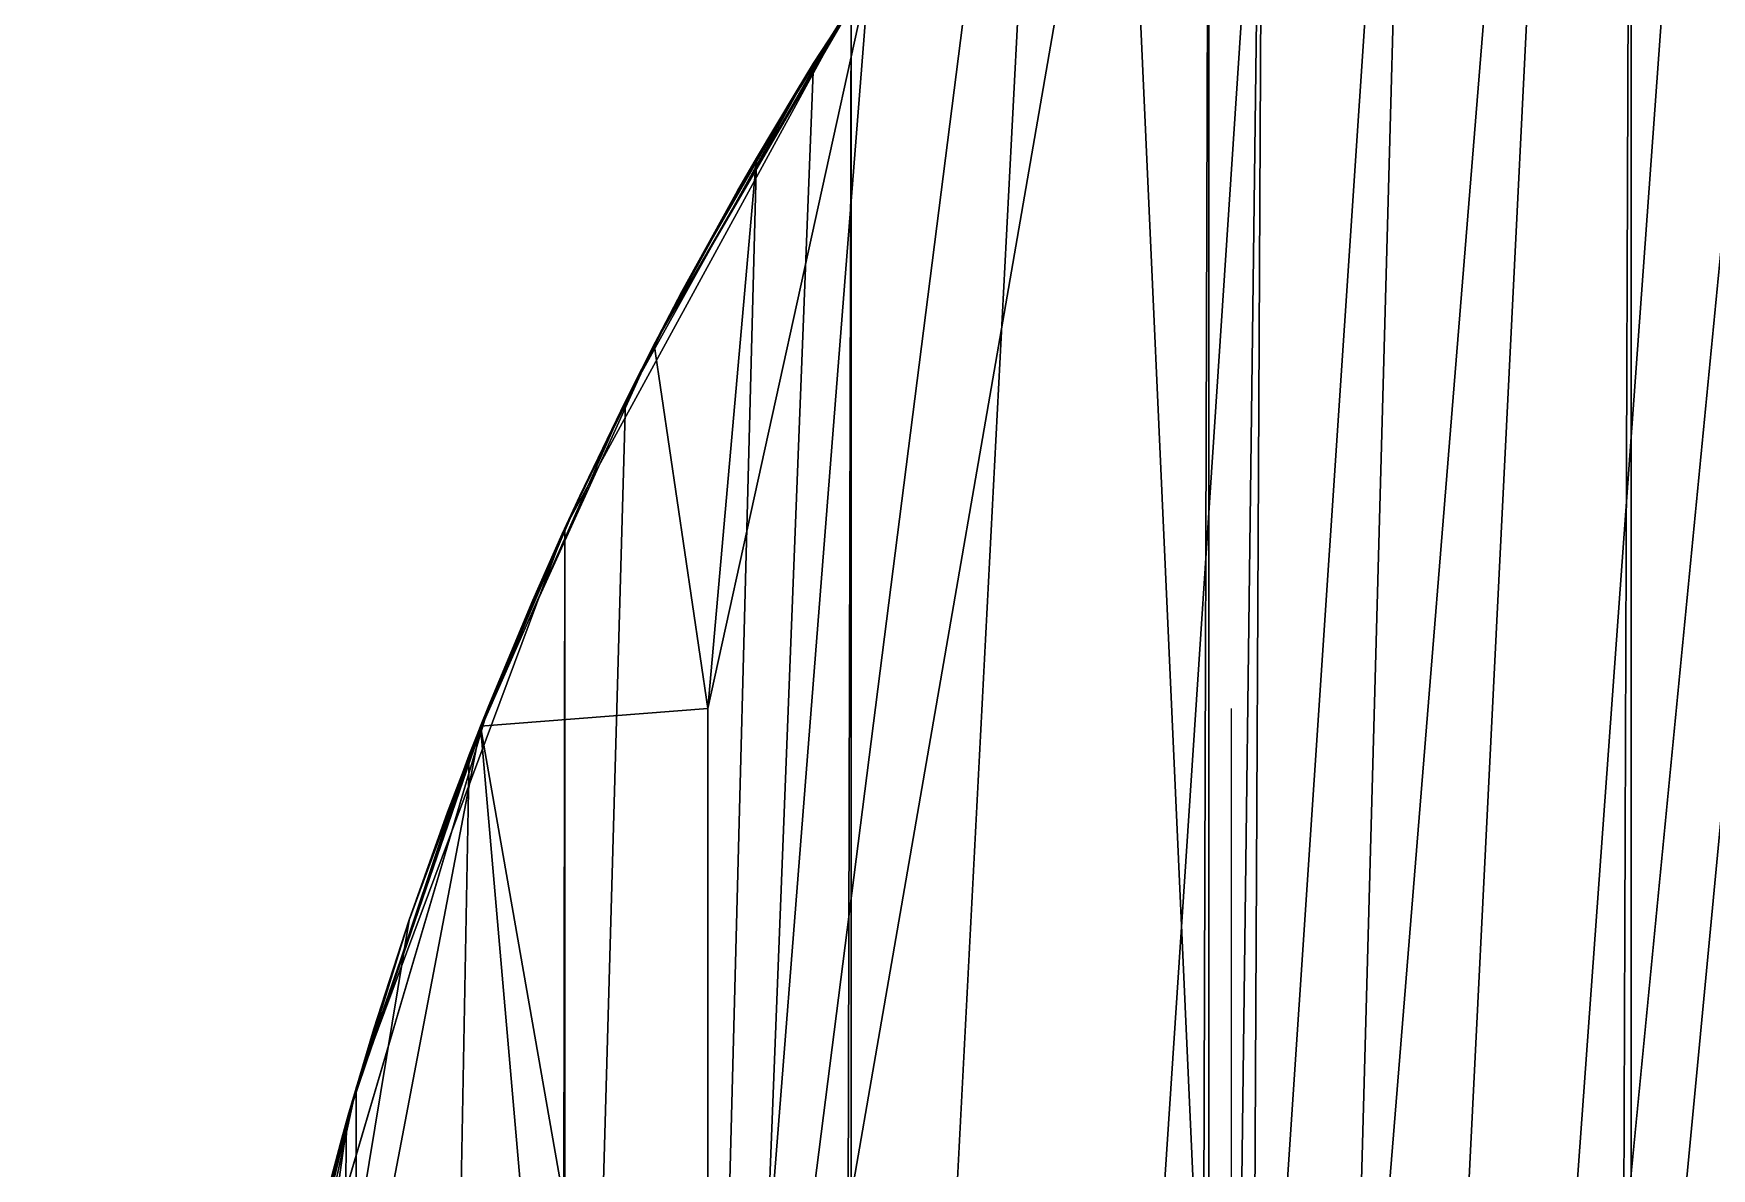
# Model space of a CAD drawing. Extents: x 207 to 387, y 94 to 160.
# Drawn here: x 264.313 to 265.102, y 151.488 to 152.022 of the extents above; entities that cross this region are included whole.
import ezdxf

# ---------------------------------------------------------------- set-up
doc = ezdxf.new("R2010")
doc.units = 0
doc.header["$LTSCALE"] = 2.54
doc.layers.get('0').update_dxf_attribs({"color": 13, "linetype": 'CONTINUOUS'})

# ---------------------------------------------------------------- blocks, each defined once
blk = doc.blocks.new('SP_05_ALTFIELD_CREDENZA_DW')
at = {"color": 23}
for p, q in [((121.81787, 7.98575, 0.8637), (121.81787, 8.60408, 1.29587)), ((122.28918, 8.43857), (122.22947, 8.16409)), ((122.28918, 8.43857), (122.22947, 8.16409)), ((122.27634, 8.36051, 1.12564), (122.23322, 8.17703, 0.9974)), ((122.27634, 8.36051, 1.12564), (122.23322, 8.17703, 0.9974)), ((122.27569, 8.35699, 19.125), (122.23406, 8.17998, 19.125)), ((122.27569, 8.35699, 19.125), (122.23406, 8.17998, 19.125)), ((122.23322, 8.17703, 0.9974), (122.25713, 8.26888, 1.06159)), ((122.23322, 8.17703, 0.9974), (122.25713, 8.26888, 1.06159)), ((122.23406, 8.17998, 19.125), (122.17627, 8.00755, 19.125)), ((122.23406, 8.17998, 19.125), (122.17627, 8.00755, 19.125)), ((122.23322, 8.17703, 0.9974), (122.17099, 7.99407, 0.86951)), ((122.23322, 8.17703, 0.9974), (122.17099, 7.99407, 0.86951)), ((122.20453, 8.08531, 0.93329), (122.23322, 8.17703, 0.9974)), ((122.20453, 8.08531, 0.93329), (122.23322, 8.17703, 0.9974)), ((122.22947, 8.16409), (122.1313, 7.9009)), ((122.22947, 8.16409), (122.1313, 7.9009)), ((122.17099, 7.99407, 0.86951), (122.20453, 8.08531, 0.93329)), ((122.17099, 7.99407, 0.86951), (122.20453, 8.08531, 0.93329)), ((122.17627, 8.00755, 19.125), (122.10282, 7.84121, 19.125)), ((122.17627, 8.00755, 19.125), (122.10282, 7.84121, 19.125)), ((122.0641, 7.98575, 0.8637), (122.17099, 7.99407, 0.86951)), ((122.0641, 7.98575, 0.8637), (122.17099, 7.99407, 0.86951)), ((122.0641, 7.98575, 0.8637), (122.17099, 7.99407, 0.86951)), ((122.0641, 7.98575, 0.8637), (122.17099, 7.99407, 0.86951)), ((122.17099, 7.99407, 0.86951), (122.08927, 7.81452, 0.74402)), ((122.17099, 7.99407, 0.86951), (122.08927, 7.81452, 0.74402)), ((122.13257, 7.90367, 0.80634), (122.17099, 7.99407, 0.86951)), ((122.13257, 7.90367, 0.80634), (122.17099, 7.99407, 0.86951)), ((122.08927, 7.81452, 0.74402), (122.0641, 7.98575, 0.8637)), ((122.08927, 7.81452, 0.74402), (122.0641, 7.98575, 0.8637)), ((122.08927, 7.81452, 0.74402), (122.0641, 7.98575, 0.8637)), ((122.08927, 7.81452, 0.74402), (122.0641, 7.98575, 0.8637)), ((122.1313, 7.9009), (121.99668, 7.65436)), ((122.1313, 7.9009), (121.99668, 7.65436)), ((122.13257, 7.90367, 0.80634), (122.08927, 7.81452, 0.74402)), ((122.13257, 7.90367, 0.80634), (122.08927, 7.81452, 0.74402)), ((122.10282, 7.84121, 19.125), (122.01433, 7.68234, 19.125)), ((122.10282, 7.84121, 19.125), (122.01433, 7.68234, 19.125)), ((122.08927, 7.81452, 0.74402), (121.9883, 7.64143, 0.62305)), ((122.08927, 7.81452, 0.74402), (121.9883, 7.64143, 0.62305)), ((122.04115, 7.72697, 0.68283), (122.08927, 7.81452, 0.74402)), ((122.04115, 7.72697, 0.68283), (122.08927, 7.81452, 0.74402)), ((121.9883, 7.64143, 0.62305), (122.04115, 7.72697, 0.68283)), ((121.9883, 7.64143, 0.62305), (122.04115, 7.72697, 0.68283)), ((122.01433, 7.68234, 19.125), (121.91156, 7.53231, 19.125)), ((122.01433, 7.68234, 19.125), (121.91156, 7.53231, 19.125))]:
    blk.add_line(p, q, dxfattribs=at)
at = {"color": 0}
for p, q in [((122.27337, 8.34478, 0.68801), (122.16714, 7.98443, 0.68801)), ((122.27337, 8.34478, 0.68801), (122.16714, 7.98443, 0.68801)), ((122.27337, 8.34478, 0.68801), (122.22947, 8.16409)), ((122.27337, 8.34478, 0.68801), (122.22947, 8.16409)), ((122.27337, 8.34478, 0.68801), (122.23322, 8.17703, 0.9974)), ((122.27337, 8.34478, 0.68801), (122.23322, 8.17703, 0.9974)), ((122.26244, 8.29215, 18.46657), (122.23406, 8.17998, 19.125)), ((122.26244, 8.29215, 18.46657), (122.23406, 8.17998, 19.125)), ((122.23629, 8.18789, 1.97756), (122.26244, 8.29215, 1.97756)), ((122.23629, 8.18789, 1.97756), (122.26244, 8.29215, 1.97756)), ((122.23322, 8.17703, 0.9974), (122.25008, 8.23984, 1.318)), ((122.23322, 8.17703, 0.9974), (122.25008, 8.23984, 1.318)), ((122.23629, 8.18789, 1.97756), (122.25008, 8.23984, 1.318)), ((122.23629, 8.18789, 1.97756), (122.25008, 8.23984, 1.318)), ((122.20449, 8.08521, 1.97756), (122.23629, 8.18789, 1.97756)), ((122.20449, 8.08521, 1.97756), (122.23629, 8.18789, 1.97756)), ((122.2211, 8.13633, 1.318), (122.23629, 8.18789, 1.97756)), ((122.2211, 8.13633, 1.318), (122.23629, 8.18789, 1.97756)), ((122.23629, 8.18789, 1.318), (122.23322, 8.17703, 0.9974)), ((122.23629, 8.18789, 1.318), (122.23322, 8.17703, 0.9974)), ((122.23406, 8.17998, 19.125), (122.23629, 8.18789, 18.46657)), ((122.23406, 8.17998, 19.125), (122.23629, 8.18789, 18.46657)), ((122.23629, 8.18789, 1.97756), (122.23629, 8.18789, 1.318)), ((122.23629, 8.18789, 1.97756), (122.23629, 8.18789, 18.46657)), ((122.23629, 8.18789, 1.97756), (122.23629, 8.18789, 1.318)), ((122.23629, 8.18789, 1.97756), (122.23629, 8.18789, 18.46657)), ((122.23406, 8.17998, 19.125), (122.20449, 8.08521, 18.46657)), ((122.23406, 8.17998, 19.125), (122.20449, 8.08521, 18.46657)), ((122.23322, 8.17703, 0.9974), (122.16714, 7.98443, 0.68801)), ((122.23322, 8.17703, 0.9974), (122.16714, 7.98443, 0.68801)), ((122.2211, 8.13633, 1.318), (122.23322, 8.17703, 0.9974)), ((122.2211, 8.13633, 0.98822), (122.23322, 8.17703, 0.9974)), ((122.2211, 8.13633, 0.98822), (122.23322, 8.17703, 0.9974)), ((122.2211, 8.13633, 1.318), (122.23322, 8.17703, 0.9974)), ((122.22947, 8.16409), (122.16714, 7.98443, 0.68801)), ((122.22947, 8.16409), (122.16714, 7.98443, 0.68801)), ((122.20449, 8.08521, 1.97756), (122.2211, 8.13633, 1.318)), ((122.20449, 8.08521, 1.97756), (122.2211, 8.13633, 1.318)), ((122.2211, 8.13633, 0.98822), (122.20453, 8.08531, 0.93329)), ((122.2211, 8.13633, 0.98822), (122.20453, 8.08531, 0.93329)), ((122.2211, 8.13633, 1.318), (122.2211, 8.13633, 0.98822)), ((122.2211, 8.13633, 1.318), (122.2211, 8.13633, 0.98822)), ((122.16714, 7.98442, 1.97756), (122.20449, 8.08521, 1.97756)), ((122.16714, 7.98442, 1.97756), (122.20449, 8.08521, 1.97756)), ((122.20449, 8.08521, 18.46657), (122.17627, 8.00755, 19.125)), ((122.20449, 8.08521, 18.46657), (122.17627, 8.00755, 19.125)), ((122.1865, 8.03456, 0.98822), (122.20453, 8.08531, 0.93329)), ((122.1865, 8.03456, 0.98822), (122.20453, 8.08531, 0.93329)), ((122.1865, 8.03456, 1.318), (122.20449, 8.08521, 1.97756)), ((122.1865, 8.03456, 1.318), (122.20449, 8.08521, 1.97756)), ((122.20449, 8.08521, 1.97756), (122.20453, 8.08531, 0.93329)), ((122.20449, 8.08521, 1.97756), (122.20453, 8.08531, 0.93329)), ((122.20449, 8.08521, 1.97756), (122.20449, 8.08521, 18.46657)), ((122.20449, 8.08521, 1.97756), (122.20449, 8.08521, 18.46657)), ((122.16714, 7.98442, 1.97756), (122.1865, 8.03456, 1.318)), ((122.16714, 7.98442, 1.97756), (122.1865, 8.03456, 1.318)), ((122.17099, 7.99407, 0.86951), (122.1865, 8.03456, 0.98822)), ((122.17099, 7.99407, 0.86951), (122.1865, 8.03456, 0.98822)), ((122.1865, 8.03456, 0.98822), (122.1865, 8.03456, 1.318)), ((122.1865, 8.03456, 0.98822), (122.1865, 8.03456, 1.318)), ((122.12433, 7.88582, 18.46657), (122.17627, 8.00755, 19.125)), ((122.12433, 7.88582, 18.46657), (122.17627, 8.00755, 19.125)), ((122.16714, 7.98442, 18.46657), (122.17627, 8.00755, 19.125)), ((122.16714, 7.98442, 18.46657), (122.17627, 8.00755, 19.125)), ((122.14641, 7.93483, 0.98822), (122.17099, 7.99407, 0.86951)), ((122.14641, 7.93483, 0.98822), (122.17099, 7.99407, 0.86951)), ((122.16714, 7.98442, 0.98822), (122.17099, 7.99407, 0.86951)), ((122.16714, 7.98442, 0.98822), (122.17099, 7.99407, 0.86951)), ((122.16714, 7.98443, 0.68801), (122.17099, 7.99407, 0.86951)), ((122.16714, 7.98443, 0.68801), (122.17099, 7.99407, 0.86951)), ((122.12433, 7.88582, 1.97756), (122.16714, 7.98442, 1.97756)), ((122.12433, 7.88582, 1.97756), (122.16714, 7.98442, 1.97756)), ((122.16714, 7.98442, 18.46657), (122.12433, 7.88582, 18.46657)), ((122.16714, 7.98442, 18.46657), (122.12433, 7.88582, 18.46657)), ((122.1313, 7.9009), (122.16714, 7.98443, 0.68801)), ((122.1313, 7.9009), (122.16714, 7.98443, 0.68801)), ((122.14641, 7.93483, 1.318), (122.16714, 7.98442, 1.97756)), ((122.16714, 7.98442, 0.98822), (122.14641, 7.93483, 0.98822)), ((122.14641, 7.93483, 1.318), (122.16714, 7.98442, 1.97756)), ((122.16714, 7.98442, 0.98822), (122.14641, 7.93483, 0.98822)), ((122.16714, 7.98442, 1.97756), (122.16714, 7.98442, 0.98822)), ((122.16714, 7.98442, 1.97756), (122.16714, 7.98442, 18.46657)), ((122.16714, 7.98442, 1.97756), (122.16714, 7.98442, 0.98822)), ((122.16714, 7.98442, 1.97756), (122.16714, 7.98442, 18.46657)), ((122.12433, 7.88582, 1.97756), (122.14641, 7.93483, 1.318)), ((122.12433, 7.88582, 1.97756), (122.14641, 7.93483, 1.318)), ((122.13257, 7.90367, 0.80634), (122.14641, 7.93483, 0.98822)), ((122.13257, 7.90367, 0.80634), (122.14641, 7.93483, 0.98822)), ((122.14641, 7.93483, 0.98822), (122.14641, 7.93483, 1.318)), ((122.14641, 7.93483, 0.98822), (122.14641, 7.93483, 1.318)), ((122.08927, 7.81452, 0.74402), (122.1313, 7.9009)), ((122.08927, 7.81452, 0.74402), (122.1313, 7.9009)), ((122.13257, 7.90367, 0.80634), (122.12433, 7.88582, 0.98822)), ((122.13257, 7.90367, 0.80634), (122.12433, 7.88582, 0.98822)), ((122.12433, 7.88582, 1.97756), (122.07622, 7.7897, 1.97756)), ((122.12433, 7.88582, 18.46657), (122.07622, 7.7897, 18.46657)), ((122.12433, 7.88582, 1.97756), (122.07622, 7.7897, 1.97756)), ((122.12433, 7.88582, 18.46657), (122.07622, 7.7897, 18.46657)), ((122.12433, 7.88582, 1.97756), (122.10093, 7.83743, 1.318)), ((122.10093, 7.83743, 0.98822), (122.12433, 7.88582, 0.98822)), ((122.12433, 7.88582, 1.97756), (122.10093, 7.83743, 1.318)), ((122.10093, 7.83743, 0.98822), (122.12433, 7.88582, 0.98822)), ((122.10282, 7.84121, 19.125), (122.12433, 7.88582, 18.46657)), ((122.10282, 7.84121, 19.125), (122.12433, 7.88582, 18.46657)), ((122.12433, 7.88582, 0.98822), (122.12433, 7.88582, 1.97756)), ((122.12433, 7.88582, 1.97756), (122.12433, 7.88582, 18.46657)), ((122.12433, 7.88582, 0.98822), (122.12433, 7.88582, 1.97756)), ((122.12433, 7.88582, 1.97756), (122.12433, 7.88582, 18.46657)), ((122.07622, 7.7897, 18.46657), (122.10282, 7.84121, 19.125)), ((122.07622, 7.7897, 18.46657), (122.10282, 7.84121, 19.125)), ((122.10093, 7.83743, 1.318), (122.07622, 7.7897, 1.97756)), ((122.10093, 7.83743, 1.318), (122.07622, 7.7897, 1.97756)), ((122.08927, 7.81452, 0.74402), (122.10093, 7.83743, 0.98822)), ((122.08927, 7.81452, 0.74402), (122.10093, 7.83743, 0.98822)), ((122.10093, 7.83743, 1.318), (122.10093, 7.83743, 0.98822)), ((122.10093, 7.83743, 1.318), (122.10093, 7.83743, 0.98822)), ((121.99668, 7.65436), (122.08927, 7.81452, 0.74402)), ((121.99668, 7.65436), (122.08927, 7.81452, 0.74402)), ((122.07622, 7.7897, 0.98822), (122.08927, 7.81452, 0.74402)), ((122.07622, 7.7897, 0.98822), (122.08927, 7.81452, 0.74402)), ((122.07622, 7.7897, 18.46657), (122.01433, 7.68234, 19.125)), ((122.07622, 7.7897, 18.46657), (122.01433, 7.68234, 19.125)), ((122.02257, 7.69576, 1.97756), (122.07622, 7.7897, 1.97756)), ((122.02257, 7.69576, 1.97756), (122.07622, 7.7897, 1.97756)), ((122.07622, 7.7897, 0.98822), (122.04115, 7.72697, 0.68283)), ((122.07622, 7.7897, 0.98822), (122.04115, 7.72697, 0.68283)), ((122.05004, 7.74236, 1.318), (122.07622, 7.7897, 1.97756)), ((122.07622, 7.7897, 0.98822), (122.05004, 7.74236, 0.98822)), ((122.05004, 7.74236, 1.318), (122.07622, 7.7897, 1.97756)), ((122.07622, 7.7897, 0.98822), (122.05004, 7.74236, 0.98822)), ((122.07622, 7.7897, 1.97756), (122.07622, 7.7897, 0.98822)), ((122.07622, 7.7897, 1.97756), (122.07622, 7.7897, 18.46657)), ((122.07622, 7.7897, 1.97756), (122.07622, 7.7897, 0.98822)), ((122.07622, 7.7897, 1.97756), (122.07622, 7.7897, 18.46657)), ((122.02257, 7.69576, 1.97756), (122.05004, 7.74236, 1.318)), ((122.02257, 7.69576, 1.97756), (122.05004, 7.74236, 1.318)), ((122.05004, 7.74236, 0.98822), (122.04115, 7.72697, 0.68283)), ((122.05004, 7.74236, 0.98822), (122.04115, 7.72697, 0.68283)), ((122.05004, 7.74236, 0.98822), (122.05004, 7.74236, 1.318)), ((122.05004, 7.74236, 0.98822), (122.05004, 7.74236, 1.318)), ((122.04115, 7.72697, 0.68283), (122.02257, 7.69576, 0.98822)), ((122.04115, 7.72697, 0.68283), (122.02257, 7.69576, 0.98822)), ((121.95901, 7.59791, 1.318), (122.02257, 7.69576, 0.98822)), ((121.95901, 7.59791, 1.318), (122.02257, 7.69576, 0.98822)), ((121.9883, 7.64143, 0.62305), (122.02257, 7.69576, 0.98822)), ((121.9883, 7.64143, 0.62305), (122.02257, 7.69576, 0.98822)), ((122.02257, 7.69576, 18.46657), (122.01433, 7.68234, 19.125)), ((122.02257, 7.69576, 18.46657), (122.01433, 7.68234, 19.125)), ((122.02257, 7.69576, 1.97756), (122.02257, 7.69576, 18.46657)), ((122.02257, 7.69576, 1.97756), (122.02257, 7.69576, 0.98822)), ((122.02257, 7.69576, 1.97756), (122.02257, 7.69576, 0.98822)), ((122.02257, 7.69576, 1.97756), (122.02257, 7.69576, 18.46657)), ((122.01433, 7.68234, 19.125), (121.95901, 7.59791, 18.46657)), ((122.01433, 7.68234, 19.125), (121.95901, 7.59791, 18.46657))]:
    blk.add_line(p, q, dxfattribs=at)
at = {"color": 23}
mesh = blk.add_polyface(dxfattribs=at)
corners = [(0, 65.8125, 90), (180, 6.75, 90), (0, 6.75, 90), (180, 65.8125, 90)]
mesh.append_faces([[corners[k] for k in face] for face in [(0, 1, 2), (1, 0, 3)]], dxfattribs={"vtx0": -1, "color": 23})
mesh = blk.add_polyface(dxfattribs=at)
corners = [(180, 6.75, 19.125), (0, 65.8125, 19.125), (0, 6.75, 19.125), (180, 65.8125, 19.125)]
mesh.append_faces([[corners[k] for k in face] for face in [(0, 1, 2), (1, 0, 3)]], dxfattribs={"vtx0": -1, "color": 23})
mesh = blk.add_polyface(dxfattribs=at)
corners = [(177.1875, 6.75, 87.1875), (2.8125, 65.8125, 87.1875), (2.8125, 6.75, 87.1875), (177.1875, 65.8125, 87.1875)]
mesh.append_faces([[corners[k] for k in face] for face in [(0, 1, 2), (1, 0, 3)]], dxfattribs={"vtx0": -1, "color": 23})
mesh = blk.add_polyface(dxfattribs=at)
corners = [(2.8125, 65.8125, 21.9375), (177.08127, 6.75, 21.9375), (2.8125, 6.75, 21.9375), (177.08127, 65.8125, 21.9375), (177.08127, 36.28125, 21.9375)]
mesh.append_faces([[corners[k] for k in face] for face in [(0, 1, 2), (1, 3, 4)]], dxfattribs={"vtx0": -1, "color": 23})
mesh.append_faces([[corners[k] for k in face] for face in [(1, 0, 3)]], dxfattribs={"vtx0": -1, "vtx2": -1, "color": 23})
mesh = blk.add_polyface(dxfattribs=at)
corners = [(118.39176, 64.12394), (118.37171, 8.71875), (118.37171, 63.84375), (118.39176, 8.43857), (118.45146, 64.39841), (118.45146, 8.16409), (118.54962, 64.6616), (118.54962, 7.9009), (118.68425, 64.90814), (118.68425, 7.65436), (118.85259, 65.13301), (118.85259, 7.42949), (119.0512, 65.33164), (119.0512, 7.23087), (119.27608, 65.49996), (119.27608, 7.06253), (119.52261, 65.63459), (119.52261, 6.92791), (119.78581, 65.73275), (119.78581, 6.82975), (120.06029, 65.79246), (120.06029, 6.77004), (120.34046, 65.8125), (120.34046, 6.75), (120.62065, 65.79246), (120.62065, 6.77004), (120.89512, 65.73275), (120.89512, 6.82975), (121.15831, 65.63459), (121.15831, 6.92791), (121.40485, 65.49996), (121.40485, 7.06253), (121.62972, 65.33164), (121.62972, 7.23087), (121.82835, 65.13301), (121.82835, 7.42949), (121.99668, 64.90814), (121.99668, 7.65436), (122.1313, 64.6616), (122.1313, 7.9009), (122.22947, 64.39841), (122.22947, 8.16409), (122.28918, 64.12394), (122.28918, 8.43857), (122.30921, 63.84375), (122.30921, 8.71875)]
mesh.append_faces([[corners[k] for k in face] for face in [(0, 1, 2), (43, 44, 45)]], dxfattribs={"vtx0": -1, "color": 23})
mesh.append_faces([[corners[k] for k in face] for face in [(1, 0, 3), (3, 4, 5), (5, 6, 7), (7, 8, 9), (9, 10, 11), (11, 12, 13), (13, 14, 15), (15, 16, 17), (17, 18, 19), (19, 20, 21), (21, 22, 23), (23, 24, 25), (25, 26, 27), (27, 28, 29), (29, 30, 31), (31, 32, 33), (33, 34, 35), (35, 36, 37), (37, 38, 39), (39, 40, 41), (41, 42, 43)]], dxfattribs={"vtx0": -1, "vtx1": -1, "color": 23})
mesh.append_faces([[corners[k] for k in face] for face in [(3, 0, 4), (5, 4, 6), (7, 6, 8), (9, 8, 10), (11, 10, 12), (13, 12, 14), (15, 14, 16), (17, 16, 18), (19, 18, 20), (21, 20, 22), (23, 22, 24), (25, 24, 26), (27, 26, 28), (29, 28, 30), (31, 30, 32), (33, 32, 34), (35, 34, 36), (37, 36, 38), (39, 38, 40), (41, 40, 42), (43, 42, 44)]], dxfattribs={"vtx0": -1, "vtx2": -1, "color": 23})
mesh = blk.add_polyface(dxfattribs=at)
corners = [(133.63425, 6.75, 53.4375), (91.44675, 12.375, 53.4375), (91.44675, 6.75, 53.4375), (133.63425, 59.5125, 53.4375), (133.63425, 12.375, 53.4375), (134.028, 59.5125, 53.4375), (134.028, 12.375, 53.4375), (91.053, 12.375, 53.4375), (91.44675, 59.5125, 53.4375), (91.053, 59.5125, 53.4375), (91.44675, 65.1375, 53.4375), (133.63425, 65.1375, 53.4375)]
mesh.append_faces([[corners[k] for k in face] for face in [(0, 1, 2), (5, 4, 6), (7, 8, 9)]], dxfattribs={"vtx0": -1, "color": 23})
mesh.append_faces([[corners[k] for k in face] for face in [(3, 4, 5), (8, 1, 10), (10, 1, 11), (11, 1, 3)]], dxfattribs={"vtx0": -1, "vtx1": -1, "color": 23})
mesh.append_faces([[corners[k] for k in face] for face in [(1, 0, 3)]], dxfattribs={"vtx0": -1, "vtx1": -1, "vtx2": -1, "color": 23})
mesh.append_faces([[corners[k] for k in face] for face in [(3, 0, 4), (8, 7, 1)]], dxfattribs={"vtx0": -1, "vtx2": -1, "color": 23})
mesh = blk.add_polyface(dxfattribs=at)
corners = [(134.028, 59.5125, 55.6875), (133.63425, 12.375, 55.6875), (133.63425, 59.5125, 55.6875), (134.028, 12.375, 55.6875), (133.63425, 65.1375, 55.6875), (91.44675, 59.5125, 55.6875), (91.44675, 65.1375, 55.6875), (91.44675, 12.375, 55.6875), (91.44675, 6.75, 55.6875), (133.63425, 6.75, 55.6875), (91.053, 12.375, 55.6875), (91.053, 59.5125, 55.6875)]
mesh.append_faces([[corners[k] for k in face] for face in [(1, 0, 3), (4, 5, 6), (5, 10, 11)]], dxfattribs={"vtx0": -1, "color": 23})
mesh.append_faces([[corners[k] for k in face] for face in [(0, 1, 2), (7, 4, 8), (8, 2, 9), (9, 2, 1), (10, 5, 7)]], dxfattribs={"vtx0": -1, "vtx1": -1, "color": 23})
mesh.append_faces([[corners[k] for k in face] for face in [(5, 4, 7)]], dxfattribs={"vtx0": -1, "vtx1": -1, "vtx2": -1, "color": 23})
mesh.append_faces([[corners[k] for k in face] for face in [(8, 4, 2)]], dxfattribs={"vtx0": -1, "vtx2": -1, "color": 23})
mesh = blk.add_polyface(dxfattribs=at)
corners = [(118.86306, 8.60408, 1.29587), (118.61683, 9.22241, 1.72804), (118.61683, 8.60408, 1.29587), (119.84799, 9.22241, 1.72804), (119.35553, 10.45908, 2.59239), (119.35553, 9.22241, 1.72804), (119.97111, 7.05825, 0.21544), (119.84799, 7.98575, 0.8637), (119.84799, 7.05825, 0.21544), (120.83293, 7.05825, 0.21544), (120.70982, 7.36741, 0.43153), (120.70982, 7.05825, 0.21544), (121.07917, 7.98575, 0.8637), (120.83293, 9.22241, 1.72804), (120.83293, 7.98575, 0.8637), (122.0641, 8.60408, 1.29587), (121.81787, 10.45908, 2.59239), (121.81787, 8.60408, 1.29587), (118.37171, 16.6415, 6.91346), (118.37171, 8.71875, 1.37602), (118.86306, 10.45908, 2.59239), (122.30921, 16.6415, 6.91346), (119.97111, 7.36741, 0.43153), (120.09423, 7.36741, 0.43153), (120.21735, 7.36741, 0.43153), (120.34046, 7.36741, 0.43153), (120.46358, 7.36741, 0.43153), (120.5867, 7.36741, 0.43153), (121.3254, 10.45908, 2.59239), (121.3254, 9.22241, 1.72804), (122.0641, 9.22241, 1.72804), (122.30921, 8.71875, 1.37602), (119.60176, 7.98575, 0.8637)]
mesh.append_faces([[corners[k] for k in face] for face in [(0, 1, 2), (3, 4, 5), (6, 7, 8), (9, 10, 11), (15, 16, 17), (1, 18, 19), (28, 13, 29), (21, 30, 31)]], dxfattribs={"vtx0": -1, "color": 23})
mesh.append_faces([[corners[k] for k in face] for face in [(18, 20, 21), (20, 1, 0), (22, 3, 6), (30, 16, 15)]], dxfattribs={"vtx0": -1, "vtx1": -1, "color": 23})
mesh.append_faces([[corners[k] for k in face] for face in [(7, 6, 3), (18, 1, 20), (21, 4, 3), (21, 3, 22), (21, 26, 13), (13, 10, 9), (21, 13, 28), (21, 16, 30)]], dxfattribs={"vtx0": -1, "vtx1": -1, "vtx2": -1, "color": 23})
mesh.append_faces([[corners[k] for k in face] for face in [(21, 20, 4), (21, 22, 23), (21, 23, 24), (21, 24, 25), (21, 25, 26), (13, 26, 27), (13, 27, 10), (13, 9, 14), (21, 28, 16)]], dxfattribs={"vtx0": -1, "vtx2": -1, "color": 23})
mesh.append_faces([[corners[k] for k in face] for face in [(12, 13, 14)]], dxfattribs={"vtx1": -1, "color": 23})
mesh.append_faces([[corners[k] for k in face] for face in [(3, 32, 7)]], dxfattribs={"vtx2": -1, "color": 23})
mesh = blk.add_polyface(dxfattribs=at)
corners = [(118.38011, 8.53709, 19.125), (118.37171, 15.1875, 19.125), (118.37171, 8.71875, 19.125), (122.30921, 15.1875, 19.125), (118.40524, 8.35699, 19.125), (118.44687, 8.17998, 19.125), (118.50466, 8.00755, 19.125), (118.57811, 7.84121, 19.125), (118.6666, 7.68234, 19.125), (118.76937, 7.53231, 19.125), (118.88554, 7.39242, 19.125), (119.01413, 7.26383, 19.125), (119.15403, 7.14765, 19.125), (119.30405, 7.04488, 19.125), (119.46292, 6.9564, 19.125), (119.62927, 6.88295, 19.125), (119.80169, 6.82516, 19.125), (119.9787, 6.78353, 19.125), (120.15881, 6.7584, 19.125), (120.34046, 6.75, 19.125), (120.52212, 6.7584, 19.125), (120.70222, 6.78353, 19.125), (120.87924, 6.82516, 19.125), (121.05166, 6.88295, 19.125), (121.21801, 6.9564, 19.125), (121.37688, 7.04488, 19.125), (121.52691, 7.14765, 19.125), (121.6668, 7.26383, 19.125), (121.79539, 7.39242, 19.125), (121.91156, 7.53231, 19.125), (122.01433, 7.68234, 19.125), (122.10282, 7.84121, 19.125), (122.17627, 8.00755, 19.125), (122.23406, 8.17998, 19.125), (122.27569, 8.35699, 19.125), (122.30082, 8.53709, 19.125), (122.30921, 8.71875, 19.125)]
mesh.append_faces([[corners[k] for k in face] for face in [(0, 1, 2), (3, 35, 36)]], dxfattribs={"vtx0": -1, "color": 23})
mesh.append_faces([[corners[k] for k in face] for face in [(1, 0, 3)]], dxfattribs={"vtx0": -1, "vtx1": -1, "color": 23})
mesh.append_faces([[corners[k] for k in face] for face in [(3, 0, 4), (3, 4, 5), (3, 5, 6), (3, 6, 7), (3, 7, 8), (3, 8, 9), (3, 9, 10), (3, 10, 11), (3, 11, 12), (3, 12, 13), (3, 13, 14), (3, 14, 15), (3, 15, 16), (3, 16, 17), (3, 17, 18), (3, 18, 19), (3, 19, 20), (3, 20, 21), (3, 21, 22), (3, 22, 23), (3, 23, 24), (3, 24, 25), (3, 25, 26), (3, 26, 27), (3, 27, 28), (3, 28, 29), (3, 29, 30), (3, 30, 31), (3, 31, 32), (3, 32, 33), (3, 33, 34), (3, 34, 35)]], dxfattribs={"vtx0": -1, "vtx2": -1, "color": 23})
mesh = blk.add_polyface(dxfattribs=at)
corners = [(122.08927, 7.81452, 0.74402), (122.0641, 7.98575, 0.8637), (122.04115, 7.72697, 0.68283), (121.86891, 7.47785, 0.50872), (121.81787, 8.60408, 1.29587), (121.80274, 7.40053, 0.45468), (122.0641, 8.60408, 1.29587), (121.93083, 7.55827, 0.56492), (121.9883, 7.64143, 0.62305), (122.17099, 7.99407, 0.86951), (122.0641, 9.22241, 1.72804), (122.30921, 8.71875, 1.37602), (122.20453, 8.08531, 0.93329), (122.23322, 8.17703, 0.9974), (122.25713, 8.26888, 1.06159), (122.27634, 8.36051, 1.12564), (122.30125, 8.54185, 1.25238), (121.41778, 7.07091, 0.2243), (121.3254, 7.98575, 0.8637), (121.3254, 7.36741, 0.43153), (121.3254, 9.22241, 1.72804), (121.3254, 10.45908, 2.59239), (121.81787, 10.45908, 2.59239), (121.50095, 7.12839, 0.26446), (121.58136, 7.19031, 0.30774), (121.65869, 7.25647, 0.35399), (121.73258, 7.32663, 0.40303), (121.07917, 7.98575, 0.8637), (120.83293, 9.22241, 1.72804)]
mesh.append_faces([[corners[k] for k in face] for face in [(11, 15, 16), (17, 18, 19), (27, 20, 28)]], dxfattribs={"vtx0": -1, "color": 23})
mesh.append_faces([[corners[k] for k in face] for face in [(3, 4, 5), (4, 3, 6), (6, 9, 10), (10, 9, 11), (20, 17, 21), (21, 17, 22), (22, 5, 4)]], dxfattribs={"vtx0": -1, "vtx1": -1, "color": 23})
mesh.append_faces([[corners[k] for k in face] for face in [(6, 2, 1), (18, 17, 20)]], dxfattribs={"vtx0": -1, "vtx1": -1, "vtx2": -1, "color": 23})
mesh.append_faces([[corners[k] for k in face] for face in [(6, 3, 7), (6, 7, 8), (6, 8, 2), (6, 1, 9), (11, 9, 12), (11, 12, 13), (11, 13, 14), (11, 14, 15), (22, 17, 23), (22, 23, 24), (22, 24, 25), (22, 25, 26), (22, 26, 5), (20, 27, 18)]], dxfattribs={"vtx0": -1, "vtx2": -1, "color": 23})
mesh.append_faces([[corners[k] for k in face] for face in [(0, 1, 2)]], dxfattribs={"vtx1": -1, "color": 23})
mesh = blk.add_polyface(dxfattribs=at)
corners = [(122.08927, 7.81452, 0.74402), (122.0641, 7.98575, 0.8637), (121.9883, 7.64143, 0.62305), (121.86891, 7.47785, 0.50872), (121.81787, 8.60408, 1.29587), (121.73258, 7.32663, 0.40303), (122.0641, 8.60408, 1.29587), (122.17099, 7.99407, 0.86951), (122.0641, 9.22241, 1.72804), (122.30921, 8.71875, 1.37602), (122.23322, 8.17703, 0.9974), (122.27634, 8.36051, 1.12564), (122.30125, 8.54185, 1.25238), (121.41778, 7.07091, 0.2243), (121.3254, 7.98575, 0.8637), (121.3254, 7.36741, 0.43153), (121.3254, 9.22241, 1.72804), (121.3254, 10.45908, 2.59239), (121.81787, 10.45908, 2.59239), (121.58136, 7.19031, 0.30774), (121.07917, 7.98575, 0.8637), (120.83293, 9.22241, 1.72804)]
mesh.append_faces([[corners[k] for k in face] for face in [(9, 11, 12), (13, 14, 15), (20, 16, 21)]], dxfattribs={"vtx0": -1, "color": 23})
mesh.append_faces([[corners[k] for k in face] for face in [(3, 4, 5), (4, 3, 6), (6, 7, 8), (8, 7, 9), (16, 13, 17), (17, 13, 18), (18, 5, 4)]], dxfattribs={"vtx0": -1, "vtx1": -1, "color": 23})
mesh.append_faces([[corners[k] for k in face] for face in [(6, 2, 1), (14, 13, 16)]], dxfattribs={"vtx0": -1, "vtx1": -1, "vtx2": -1, "color": 23})
mesh.append_faces([[corners[k] for k in face] for face in [(6, 3, 2), (6, 1, 7), (9, 7, 10), (9, 10, 11), (18, 13, 19), (18, 19, 5), (16, 20, 14)]], dxfattribs={"vtx0": -1, "vtx2": -1, "color": 23})
mesh.append_faces([[corners[k] for k in face] for face in [(0, 1, 2)]], dxfattribs={"vtx1": -1, "color": 23})
mesh = blk.add_polyface(dxfattribs=at)
corners = [(122.28918, 8.43857), (122.27337, 8.34478, 0.68801), (122.22947, 8.16409)]
mesh.append_faces([[corners[k] for k in face] for face in [(0, 1, 2)]], dxfattribs={"color": 23})
mesh = blk.add_polyface(dxfattribs=at)
corners = [(122.27634, 8.36051, 1.12564), (122.23322, 8.17703, 0.9974), (122.27337, 8.34478, 0.68801)]
mesh.append_faces([[corners[k] for k in face] for face in [(0, 1, 2)]], dxfattribs={"color": 23})
mesh = blk.add_polyface(dxfattribs=at)
corners = [(122.27569, 8.35699, 19.125), (122.23406, 8.17998, 19.125), (122.26244, 8.29215, 18.46657)]
mesh.append_faces([[corners[k] for k in face] for face in [(0, 1, 2)]], dxfattribs={"color": 23})
mesh = blk.add_polyface(dxfattribs=at)
corners = [(122.27337, 8.34478, 0.68801), (122.16714, 7.98443, 0.68801), (122.22947, 8.16409)]
mesh.append_faces([[corners[k] for k in face] for face in [(0, 1, 2)]], dxfattribs={"color": 23})
mesh = blk.add_polyface(dxfattribs=at)
corners = [(122.27337, 8.34478, 0.68801), (122.23322, 8.17703, 0.9974), (122.16714, 7.98443, 0.68801)]
mesh.append_faces([[corners[k] for k in face] for face in [(0, 1, 2)]], dxfattribs={"color": 23})
mesh = blk.add_polyface(dxfattribs=at)
corners = [(122.26244, 8.29215, 18.46657), (122.23629, 8.18789, 18.46657), (122.23406, 8.17998, 19.125), (122.23629, 8.18789, 1.97756), (122.26244, 8.29215, 1.97756)]
mesh.append_faces([[corners[k] for k in face] for face in [(0, 1, 2), (3, 0, 4)]], dxfattribs={"vtx0": -1, "color": 23})
mesh.append_faces([[corners[k] for k in face] for face in [(1, 0, 3)]], dxfattribs={"vtx0": -1, "vtx1": -1, "color": 23})
mesh = blk.add_polyface(dxfattribs=at)
corners = [(122.26244, 8.29215, 1.97756), (122.25008, 8.23984, 1.318), (122.23629, 8.18789, 1.97756)]
mesh.append_faces([[corners[k] for k in face] for face in [(0, 1, 2)]], dxfattribs={"color": 23})
mesh = blk.add_polyface(dxfattribs=at)
corners = [(122.25713, 8.26888, 1.06159), (122.23322, 8.17703, 0.9974), (122.25008, 8.23984, 1.318)]
mesh.append_faces([[corners[k] for k in face] for face in [(0, 1, 2)]], dxfattribs={"color": 23})
mesh = blk.add_polyface(dxfattribs=at)
corners = [(122.25008, 8.23984, 1.318), (122.23629, 8.18789, 1.318), (122.23629, 8.18789, 1.97756), (122.23322, 8.17703, 0.9974)]
mesh.append_faces([[corners[k] for k in face] for face in [(0, 1, 2)]], dxfattribs={"vtx0": -1, "color": 23})
mesh.append_faces([[corners[k] for k in face] for face in [(0, 3, 1)]], dxfattribs={"vtx2": -1, "color": 23})
mesh = blk.add_polyface(dxfattribs=at)
corners = [(122.23629, 8.18789, 1.97756), (122.2211, 8.13633, 1.318), (122.20449, 8.08521, 1.97756)]
mesh.append_faces([[corners[k] for k in face] for face in [(0, 1, 2)]], dxfattribs={"color": 23})
mesh = blk.add_polyface(dxfattribs=at)
corners = [(122.23406, 8.17998, 19.125), (122.20449, 8.08521, 1.97756), (122.20449, 8.08521, 18.46657), (122.23629, 8.18789, 1.97756), (122.23629, 8.18789, 18.46657)]
mesh.append_faces([[corners[k] for k in face] for face in [(0, 1, 2), (3, 0, 4)]], dxfattribs={"vtx0": -1, "color": 23})
mesh.append_faces([[corners[k] for k in face] for face in [(1, 0, 3)]], dxfattribs={"vtx0": -1, "vtx1": -1, "color": 23})
mesh = blk.add_polyface(dxfattribs=at)
corners = [(122.23629, 8.18789, 1.97756), (122.23322, 8.17703, 0.9974), (122.2211, 8.13633, 1.318), (122.23629, 8.18789, 1.318)]
mesh.append_faces([[corners[k] for k in face] for face in [(0, 1, 2), (1, 0, 3)]], dxfattribs={"vtx0": -1, "color": 23})
mesh = blk.add_polyface(dxfattribs=at)
corners = [(122.23406, 8.17998, 19.125), (122.17627, 8.00755, 19.125), (122.20449, 8.08521, 18.46657)]
mesh.append_faces([[corners[k] for k in face] for face in [(0, 1, 2)]], dxfattribs={"color": 23})
mesh = blk.add_polyface(dxfattribs=at)
corners = [(122.23322, 8.17703, 0.9974), (122.17099, 7.99407, 0.86951), (122.16714, 7.98443, 0.68801)]
mesh.append_faces([[corners[k] for k in face] for face in [(0, 1, 2)]], dxfattribs={"color": 23})
mesh = blk.add_polyface(dxfattribs=at)
corners = [(122.23322, 8.17703, 0.9974), (122.20453, 8.08531, 0.93329), (122.2211, 8.13633, 0.98822)]
mesh.append_faces([[corners[k] for k in face] for face in [(0, 1, 2)]], dxfattribs={"color": 23})
mesh = blk.add_polyface(dxfattribs=at)
corners = [(122.23322, 8.17703, 0.9974), (122.2211, 8.13633, 0.98822), (122.2211, 8.13633, 1.318)]
mesh.append_faces([[corners[k] for k in face] for face in [(0, 1, 2)]], dxfattribs={"color": 23})
mesh = blk.add_polyface(dxfattribs=at)
corners = [(122.22947, 8.16409), (122.16714, 7.98443, 0.68801), (122.1313, 7.9009)]
mesh.append_faces([[corners[k] for k in face] for face in [(0, 1, 2)]], dxfattribs={"color": 23})
mesh = blk.add_polyface(dxfattribs=at)
corners = [(122.2211, 8.13633, 1.318), (122.20453, 8.08531, 0.93329), (122.20449, 8.08521, 1.97756), (122.2211, 8.13633, 0.98822)]
mesh.append_faces([[corners[k] for k in face] for face in [(0, 1, 2), (1, 0, 3)]], dxfattribs={"vtx0": -1, "color": 23})
mesh = blk.add_polyface(dxfattribs=at)
corners = [(122.20449, 8.08521, 1.97756), (122.1865, 8.03456, 1.318), (122.16714, 7.98442, 1.97756)]
mesh.append_faces([[corners[k] for k in face] for face in [(0, 1, 2)]], dxfattribs={"color": 23})
mesh = blk.add_polyface(dxfattribs=at)
corners = [(122.17627, 8.00755, 19.125), (122.16714, 7.98442, 1.97756), (122.16714, 7.98442, 18.46657), (122.20449, 8.08521, 1.97756), (122.20449, 8.08521, 18.46657)]
mesh.append_faces([[corners[k] for k in face] for face in [(0, 1, 2), (3, 0, 4)]], dxfattribs={"vtx0": -1, "color": 23})
mesh.append_faces([[corners[k] for k in face] for face in [(1, 0, 3)]], dxfattribs={"vtx0": -1, "vtx1": -1, "color": 23})
mesh = blk.add_polyface(dxfattribs=at)
corners = [(122.20453, 8.08531, 0.93329), (122.17099, 7.99407, 0.86951), (122.1865, 8.03456, 0.98822)]
mesh.append_faces([[corners[k] for k in face] for face in [(0, 1, 2)]], dxfattribs={"color": 23})
mesh = blk.add_polyface(dxfattribs=at)
corners = [(122.20449, 8.08521, 1.97756), (122.1865, 8.03456, 0.98822), (122.1865, 8.03456, 1.318), (122.20453, 8.08531, 0.93329)]
mesh.append_faces([[corners[k] for k in face] for face in [(0, 1, 2), (1, 0, 3)]], dxfattribs={"vtx0": -1, "color": 23})
mesh = blk.add_polyface(dxfattribs=at)
corners = [(122.1865, 8.03456, 1.318), (122.16714, 7.98442, 0.98822), (122.16714, 7.98442, 1.97756), (122.17099, 7.99407, 0.86951), (122.1865, 8.03456, 0.98822)]
mesh.append_faces([[corners[k] for k in face] for face in [(0, 1, 2), (3, 0, 4)]], dxfattribs={"vtx0": -1, "color": 23})
mesh.append_faces([[corners[k] for k in face] for face in [(1, 0, 3)]], dxfattribs={"vtx0": -1, "vtx1": -1, "color": 23})
mesh = blk.add_polyface(dxfattribs=at)
corners = [(122.17627, 8.00755, 19.125), (122.10282, 7.84121, 19.125), (122.12433, 7.88582, 18.46657)]
mesh.append_faces([[corners[k] for k in face] for face in [(0, 1, 2)]], dxfattribs={"color": 23})
mesh = blk.add_polyface(dxfattribs=at)
corners = [(122.17627, 8.00755, 19.125), (122.12433, 7.88582, 18.46657), (122.16714, 7.98442, 18.46657)]
mesh.append_faces([[corners[k] for k in face] for face in [(0, 1, 2)]], dxfattribs={"color": 23})
mesh = blk.add_polyface(dxfattribs=at)
corners = [(122.17099, 7.99407, 0.86951), (122.08927, 7.81452, 0.74402), (122.0641, 7.98575, 0.8637), (122.13257, 7.90367, 0.80634)]
mesh.append_faces([[corners[k] for k in face] for face in [(0, 1, 2), (1, 0, 3)]], dxfattribs={"vtx0": -1, "color": 23})
mesh = blk.add_polyface(dxfattribs=at)
corners = [(122.17099, 7.99407, 0.86951), (122.0641, 7.98575, 0.8637), (122.08927, 7.81452, 0.74402)]
mesh.append_faces([[corners[k] for k in face] for face in [(0, 1, 2)]], dxfattribs={"color": 23})
mesh = blk.add_polyface(dxfattribs=at)
corners = [(122.1313, 7.9009), (122.17099, 7.99407, 0.86951), (122.08927, 7.81452, 0.74402), (122.16714, 7.98443, 0.68801)]
mesh.append_faces([[corners[k] for k in face] for face in [(0, 1, 2), (1, 0, 3)]], dxfattribs={"vtx0": -1, "color": 23})
mesh = blk.add_polyface(dxfattribs=at)
corners = [(122.17099, 7.99407, 0.86951), (122.13257, 7.90367, 0.80634), (122.14641, 7.93483, 0.98822)]
mesh.append_faces([[corners[k] for k in face] for face in [(0, 1, 2)]], dxfattribs={"color": 23})
mesh = blk.add_polyface(dxfattribs=at)
corners = [(122.17099, 7.99407, 0.86951), (122.14641, 7.93483, 0.98822), (122.16714, 7.98442, 0.98822)]
mesh.append_faces([[corners[k] for k in face] for face in [(0, 1, 2)]], dxfattribs={"color": 23})
mesh = blk.add_polyface(dxfattribs=at)
corners = [(122.16714, 7.98442, 1.97756), (122.14641, 7.93483, 1.318), (122.12433, 7.88582, 1.97756)]
mesh.append_faces([[corners[k] for k in face] for face in [(0, 1, 2)]], dxfattribs={"color": 23})
mesh = blk.add_polyface(dxfattribs=at)
corners = [(122.16714, 7.98442, 18.46657), (122.12433, 7.88582, 1.97756), (122.12433, 7.88582, 18.46657), (122.16714, 7.98442, 1.97756)]
mesh.append_faces([[corners[k] for k in face] for face in [(0, 1, 2), (1, 0, 3)]], dxfattribs={"vtx0": -1, "color": 23})
mesh = blk.add_polyface(dxfattribs=at)
corners = [(122.16714, 7.98442, 1.97756), (122.14641, 7.93483, 0.98822), (122.14641, 7.93483, 1.318), (122.16714, 7.98442, 0.98822)]
mesh.append_faces([[corners[k] for k in face] for face in [(0, 1, 2), (1, 0, 3)]], dxfattribs={"vtx0": -1, "color": 23})
mesh = blk.add_polyface(dxfattribs=at)
corners = [(122.14641, 7.93483, 1.318), (122.12433, 7.88582, 0.98822), (122.12433, 7.88582, 1.97756), (122.13257, 7.90367, 0.80634), (122.14641, 7.93483, 0.98822)]
mesh.append_faces([[corners[k] for k in face] for face in [(0, 1, 2), (3, 0, 4)]], dxfattribs={"vtx0": -1, "color": 23})
mesh.append_faces([[corners[k] for k in face] for face in [(1, 0, 3)]], dxfattribs={"vtx0": -1, "vtx1": -1, "color": 23})
mesh = blk.add_polyface(dxfattribs=at)
corners = [(122.1313, 7.9009), (122.08927, 7.81452, 0.74402), (121.99668, 7.65436)]
mesh.append_faces([[corners[k] for k in face] for face in [(0, 1, 2)]], dxfattribs={"color": 23})
mesh = blk.add_polyface(dxfattribs=at)
corners = [(122.13257, 7.90367, 0.80634), (122.10093, 7.83743, 0.98822), (122.08927, 7.81452, 0.74402), (122.12433, 7.88582, 0.98822)]
mesh.append_faces([[corners[k] for k in face] for face in [(0, 1, 2), (1, 0, 3)]], dxfattribs={"vtx0": -1, "color": 23})
mesh = blk.add_polyface(dxfattribs=at)
corners = [(122.12433, 7.88582, 1.97756), (122.07622, 7.7897, 1.97756), (122.10093, 7.83743, 1.318)]
mesh.append_faces([[corners[k] for k in face] for face in [(0, 1, 2)]], dxfattribs={"color": 23})
mesh = blk.add_polyface(dxfattribs=at)
corners = [(122.12433, 7.88582, 1.97756), (122.07622, 7.7897, 18.46657), (122.07622, 7.7897, 1.97756), (122.12433, 7.88582, 18.46657)]
mesh.append_faces([[corners[k] for k in face] for face in [(0, 1, 2), (1, 0, 3)]], dxfattribs={"vtx0": -1, "color": 23})
mesh = blk.add_polyface(dxfattribs=at)
corners = [(122.12433, 7.88582, 18.46657), (122.10282, 7.84121, 19.125), (122.07622, 7.7897, 18.46657)]
mesh.append_faces([[corners[k] for k in face] for face in [(0, 1, 2)]], dxfattribs={"color": 23})
mesh = blk.add_polyface(dxfattribs=at)
corners = [(122.12433, 7.88582, 0.98822), (122.10093, 7.83743, 1.318), (122.10093, 7.83743, 0.98822), (122.12433, 7.88582, 1.97756)]
mesh.append_faces([[corners[k] for k in face] for face in [(0, 1, 2), (1, 0, 3)]], dxfattribs={"vtx0": -1, "color": 23})
mesh = blk.add_polyface(dxfattribs=at)
corners = [(122.10282, 7.84121, 19.125), (122.01433, 7.68234, 19.125), (122.07622, 7.7897, 18.46657)]
mesh.append_faces([[corners[k] for k in face] for face in [(0, 1, 2)]], dxfattribs={"color": 23})
mesh = blk.add_polyface(dxfattribs=at)
corners = [(122.08927, 7.81452, 0.74402), (122.07622, 7.7897, 1.97756), (122.07622, 7.7897, 0.98822), (122.10093, 7.83743, 1.318), (122.10093, 7.83743, 0.98822)]
mesh.append_faces([[corners[k] for k in face] for face in [(0, 1, 2), (3, 0, 4)]], dxfattribs={"vtx0": -1, "color": 23})
mesh.append_faces([[corners[k] for k in face] for face in [(1, 0, 3)]], dxfattribs={"vtx0": -1, "vtx1": -1, "color": 23})
mesh = blk.add_polyface(dxfattribs=at)
corners = [(122.08927, 7.81452, 0.74402), (121.9883, 7.64143, 0.62305), (121.99668, 7.65436)]
mesh.append_faces([[corners[k] for k in face] for face in [(0, 1, 2)]], dxfattribs={"color": 23})
mesh = blk.add_polyface(dxfattribs=at)
corners = [(122.08927, 7.81452, 0.74402), (122.04115, 7.72697, 0.68283), (122.07622, 7.7897, 0.98822)]
mesh.append_faces([[corners[k] for k in face] for face in [(0, 1, 2)]], dxfattribs={"color": 23})
mesh = blk.add_polyface(dxfattribs=at)
corners = [(122.07622, 7.7897, 18.46657), (122.02257, 7.69576, 18.46657), (122.01433, 7.68234, 19.125), (122.02257, 7.69576, 1.97756), (122.07622, 7.7897, 1.97756)]
mesh.append_faces([[corners[k] for k in face] for face in [(0, 1, 2), (3, 0, 4)]], dxfattribs={"vtx0": -1, "color": 23})
mesh.append_faces([[corners[k] for k in face] for face in [(1, 0, 3)]], dxfattribs={"vtx0": -1, "vtx1": -1, "color": 23})
mesh = blk.add_polyface(dxfattribs=at)
corners = [(122.07622, 7.7897, 1.97756), (122.05004, 7.74236, 1.318), (122.02257, 7.69576, 1.97756)]
mesh.append_faces([[corners[k] for k in face] for face in [(0, 1, 2)]], dxfattribs={"color": 23})
mesh = blk.add_polyface(dxfattribs=at)
corners = [(122.07622, 7.7897, 0.98822), (122.04115, 7.72697, 0.68283), (122.05004, 7.74236, 0.98822)]
mesh.append_faces([[corners[k] for k in face] for face in [(0, 1, 2)]], dxfattribs={"color": 23})
mesh = blk.add_polyface(dxfattribs=at)
corners = [(122.07622, 7.7897, 1.97756), (122.05004, 7.74236, 0.98822), (122.05004, 7.74236, 1.318), (122.07622, 7.7897, 0.98822)]
mesh.append_faces([[corners[k] for k in face] for face in [(0, 1, 2), (1, 0, 3)]], dxfattribs={"vtx0": -1, "color": 23})
mesh = blk.add_polyface(dxfattribs=at)
corners = [(122.05004, 7.74236, 1.318), (122.02257, 7.69576, 0.98822), (122.02257, 7.69576, 1.97756), (122.04115, 7.72697, 0.68283), (122.05004, 7.74236, 0.98822)]
mesh.append_faces([[corners[k] for k in face] for face in [(0, 1, 2), (3, 0, 4)]], dxfattribs={"vtx0": -1, "color": 23})
mesh.append_faces([[corners[k] for k in face] for face in [(1, 0, 3)]], dxfattribs={"vtx0": -1, "vtx1": -1, "color": 23})
mesh = blk.add_polyface(dxfattribs=at)
corners = [(122.04115, 7.72697, 0.68283), (121.9883, 7.64143, 0.62305), (122.02257, 7.69576, 0.98822)]
mesh.append_faces([[corners[k] for k in face] for face in [(0, 1, 2)]], dxfattribs={"color": 23})
mesh = blk.add_polyface(dxfattribs=at)
corners = [(122.01433, 7.68234, 19.125), (121.95901, 7.59791, 1.318), (121.95901, 7.59791, 18.46657), (122.02257, 7.69576, 0.98822), (122.02257, 7.69576, 18.46657), (122.02257, 7.69576, 1.97756)]
mesh.append_faces([[corners[k] for k in face] for face in [(0, 1, 2), (3, 4, 5)]], dxfattribs={"vtx0": -1, "color": 23})
mesh.append_faces([[corners[k] for k in face] for face in [(1, 0, 3)]], dxfattribs={"vtx0": -1, "vtx1": -1, "color": 23})
mesh.append_faces([[corners[k] for k in face] for face in [(3, 0, 4)]], dxfattribs={"vtx0": -1, "vtx2": -1, "color": 23})
mesh = blk.add_polyface(dxfattribs=at)
corners = [(122.02257, 7.69576, 0.98822), (121.9883, 7.64143, 0.62305), (121.95901, 7.59791, 1.318)]
mesh.append_faces([[corners[k] for k in face] for face in [(0, 1, 2)]], dxfattribs={"color": 23})
mesh = blk.add_polyface(dxfattribs=at)
corners = [(122.01433, 7.68234, 19.125), (121.91156, 7.53231, 19.125), (121.95901, 7.59791, 18.46657)]
mesh.append_faces([[corners[k] for k in face] for face in [(0, 1, 2)]], dxfattribs={"color": 23})

msp = doc.modelspace()

# ---------------------------------------------------------------- block references
at = {"color": 23, "rotation": 180}
msp.add_blockref('SP_05_ALTFIELD_CREDENZA_DW', (386.69383, 159.68985), dxfattribs=at)

doc.saveas('drawing.dxf')
